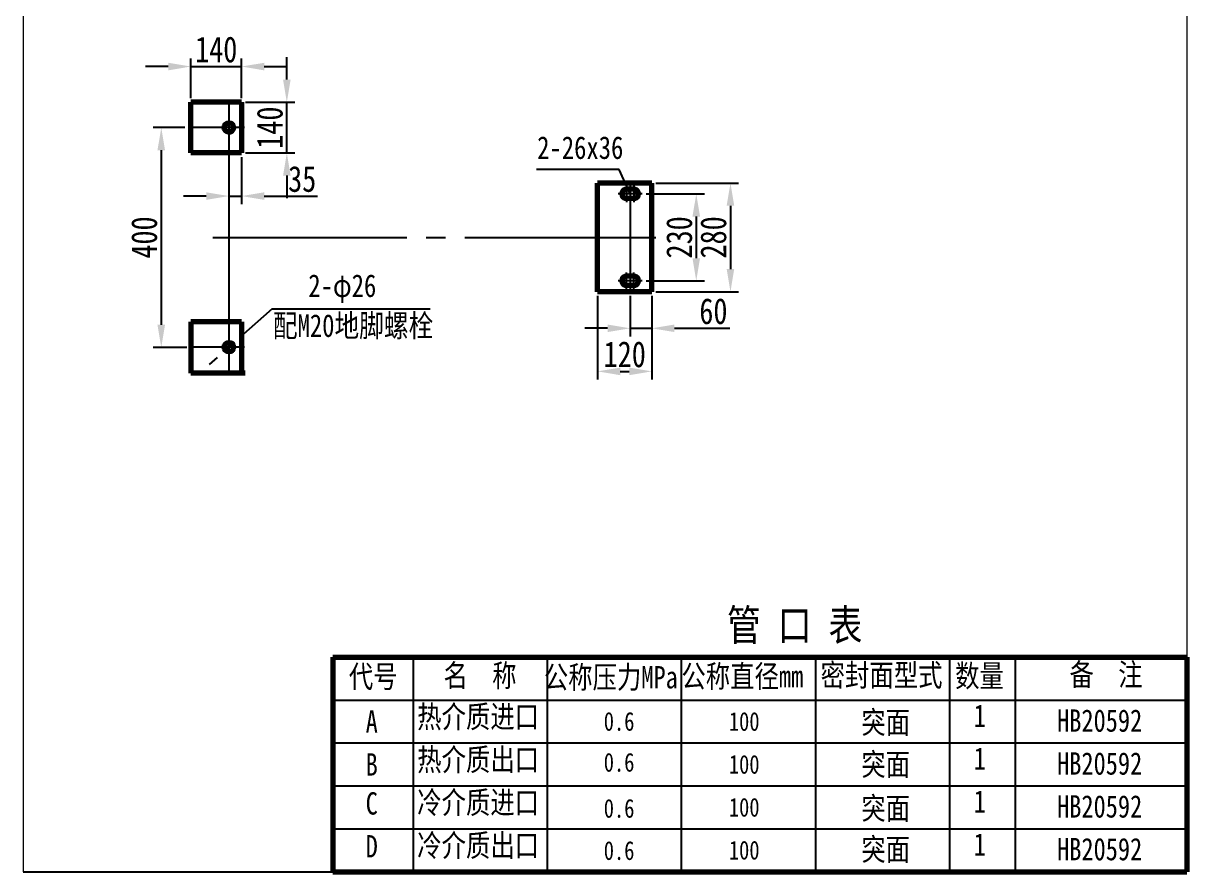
# Model space of a CAD drawing. Header units: millimetres. Extents: x -1351 to 1275, y 768 to 1047.
# Drawn here: x -873.4 to -693.4, y 775.1 to 906.3 of the extents above; entities that cross this region are included whole.
import ezdxf

# ---------------------------------------------------------------- set-up
doc = ezdxf.new("R2010")
doc.units = ezdxf.units.MM
doc.linetypes.add('EB_DASHDOT', pattern=[39, 30, -3, 3, -3])
doc.layers.get('0').update_dxf_attribs({"lineweight": 0})
doc.styles.add('HZTXT', font='TXT.SHX', dxfattribs={"width": 0.8, "bigfont": 'HZTXT.SHX'})
doc.dimstyles.get("Standard").update_dxf_attribs({"dimtxt": 4, "dimasz": 3.5, "dimexe": 1.25, "dimexo": 0.625, "dimtad": 1, "dimdec": 4, "dimdsep": 46, "dimtxsty": 'HZTXT', "dimcen": 0, "dimclrd": 256, "dimclre": 256, "dimclrt": 256, "dimadec": 0, "dimazin": 0, "dimtfac": 1, "dimtdec": 4, "dimtmove": 0, "dimatfit": 3, "dimfxl": 0, "dimtolj": 1, "dimtzin": 0, "dimarcsym": 0})

# ---------------------------------------------------------------- blocks, each defined once
blk = doc.blocks.new('*D39')
at = {"lineweight": -2}
for p, q in [((-832.58, 897.55), (-832.58, 901.05)), ((-838.95, 894.05), (-831.33, 894.05)), ((-832.58, 886.21), (-832.58, 894.05)), ((-838.95, 886.21), (-831.33, 886.21)), ((-832.58, 882.71), (-832.58, 879.21))]:
    blk.add_line(p, q, dxfattribs=at)
for points in [[(-833.16, 897.55), (-831.99, 897.55), (-832.58, 894.05)], [(-833.16, 882.71), (-831.99, 882.71), (-832.58, 886.21)]]:
    blk.add_solid(points)
at = {"layer": 'Defpoints', "color": 0}
for p in [(-839.58, 894.05), (-832.58, 894.05), (-839.58, 886.21)]:
    blk.add_point(p, dxfattribs=at)
at = {"insert": (-835.2, 890.13), "char_height": 4, "attachment_point": 5, "rotation": 90, "style": 'HZTXT'}
blk.add_mtext('\\A1;\\fFangSong_GB2312;140', dxfattribs=at)
blk = doc.blocks.new('*D40')
at = {"lineweight": -2}
for p, q in [((-847.42, 894.68), (-847.42, 900.83)), ((-839.58, 894.68), (-839.58, 900.83)), ((-850.92, 899.58), (-854.42, 899.58)), ((-847.42, 899.58), (-839.58, 899.58)), ((-836.08, 899.58), (-832.58, 899.58))]:
    blk.add_line(p, q, dxfattribs=at)
for points in [[(-850.92, 900.16), (-850.92, 898.99), (-847.42, 899.58)], [(-836.08, 900.16), (-836.08, 898.99), (-839.58, 899.58)]]:
    blk.add_solid(points)
at = {"layer": 'Defpoints', "color": 0}
for p in [(-839.58, 899.58), (-847.42, 894.05), (-839.58, 894.05)]:
    blk.add_point(p, dxfattribs=at)
at = {"insert": (-843.5, 902.2), "char_height": 4, "attachment_point": 5, "style": 'HZTXT'}
blk.add_mtext('\\A1;\\fFangSong_GB2312;140', dxfattribs=at)
blk = doc.blocks.new('*D41')
at = {"lineweight": -2}
for p, q in [((-841.54, 885.59), (-841.54, 878.3)), ((-839.58, 885.59), (-839.58, 878.3)), ((-845.04, 879.55), (-848.54, 879.55)), ((-841.54, 879.55), (-839.58, 879.55)), ((-836.08, 879.55), (-827.83, 879.55))]:
    blk.add_line(p, q, dxfattribs=at)
for points in [[(-845.04, 880.13), (-845.04, 878.96), (-841.54, 879.55)], [(-836.08, 880.13), (-836.08, 878.96), (-839.58, 879.55)]]:
    blk.add_solid(points)
at = {"layer": 'Defpoints', "color": 0}
for p in [(-841.54, 886.21), (-839.58, 886.21), (-839.58, 879.55)]:
    blk.add_point(p, dxfattribs=at)
at = {"insert": (-830.2, 882.17), "char_height": 4, "attachment_point": 5, "style": 'HZTXT'}
blk.add_mtext('\\A1;\\fFangSong_GB2312;35', dxfattribs=at)
blk = doc.blocks.new('*D42')
at = {"lineweight": -2}
for p, q in [((-775.47, 881.56), (-762.69, 881.56)), ((-763.94, 878.06), (-763.94, 868.26)), ((-775.47, 864.76), (-762.69, 864.76))]:
    blk.add_line(p, q, dxfattribs=at)
for points in [[(-764.53, 878.06), (-763.36, 878.06), (-763.94, 881.56)], [(-764.53, 868.26), (-763.36, 868.26), (-763.94, 864.76)]]:
    blk.add_solid(points)
at = {"layer": 'Defpoints', "color": 0}
for p in [(-776.1, 881.56), (-776.1, 864.76), (-763.94, 864.76)]:
    blk.add_point(p, dxfattribs=at)
at = {"insert": (-766.57, 873.16), "char_height": 4, "attachment_point": 5, "rotation": 90, "style": 'HZTXT'}
blk.add_mtext('\\A1;\\fFangSong_GB2312;280', dxfattribs=at)
blk = doc.blocks.new('*D43')
at = {"lineweight": -2}
for p, q in [((-776.99, 879.88), (-767.98, 879.88)), ((-769.23, 876.38), (-769.23, 869.94)), ((-776.99, 866.44), (-767.98, 866.44))]:
    blk.add_line(p, q, dxfattribs=at)
for points in [[(-769.82, 876.38), (-768.65, 876.38), (-769.23, 879.88)], [(-769.82, 869.94), (-768.65, 869.94), (-769.23, 866.44)]]:
    blk.add_solid(points)
at = {"layer": 'Defpoints', "color": 0}
for p in [(-777.61, 879.88), (-777.61, 866.44), (-769.23, 866.44)]:
    blk.add_point(p, dxfattribs=at)
at = {"insert": (-771.86, 873.16), "char_height": 4, "attachment_point": 5, "rotation": 90, "style": 'HZTXT'}
blk.add_mtext('\\A1;\\fFangSong_GB2312;230', dxfattribs=at)
blk = doc.blocks.new('*D44')
at = {"lineweight": -2}
for p, q in [((-779.46, 864.14), (-779.46, 857.85)), ((-776.1, 864.14), (-776.1, 857.85)), ((-782.96, 859.1), (-786.46, 859.1)), ((-779.46, 859.1), (-776.1, 859.1)), ((-772.6, 859.1), (-764.06, 859.1))]:
    blk.add_line(p, q, dxfattribs=at)
for points in [[(-782.96, 859.68), (-782.96, 858.52), (-779.46, 859.1)], [(-772.6, 859.68), (-772.6, 858.52), (-776.1, 859.1)]]:
    blk.add_solid(points)
at = {"layer": 'Defpoints', "color": 0}
for p in [(-779.46, 864.76), (-776.1, 864.76), (-776.1, 859.1)]:
    blk.add_point(p, dxfattribs=at)
at = {"insert": (-766.58, 861.73), "char_height": 4, "attachment_point": 5, "style": 'HZTXT'}
blk.add_mtext('\\A1;\\fFangSong_GB2312;60', dxfattribs=at)
blk = doc.blocks.new('*D45')
at = {"lineweight": -2}
for p, q in [((-784.5, 864.14), (-784.5, 851.19)), ((-776.1, 864.14), (-776.1, 851.19)), ((-781, 852.44), (-779.6, 852.44))]:
    blk.add_line(p, q, dxfattribs=at)
for points in [[(-781, 853.02), (-781, 851.85), (-784.5, 852.44)], [(-779.6, 853.02), (-779.6, 851.85), (-776.1, 852.44)]]:
    blk.add_solid(points)
at = {"layer": 'Defpoints', "color": 0}
for p in [(-784.5, 864.76), (-776.1, 864.76), (-776.1, 852.44)]:
    blk.add_point(p, dxfattribs=at)
at = {"insert": (-780.3, 855.06), "char_height": 4, "attachment_point": 5, "style": 'HZTXT'}
blk.add_mtext('\\A1;\\fFangSong_GB2312;120', dxfattribs=at)
blk = doc.blocks.new('*D46')
at = {"lineweight": -2}
for p, q in [((-848.36, 890.13), (-853.25, 890.13)), ((-852, 886.63), (-852, 859.64)), ((-848.04, 856.14), (-853.25, 856.14))]:
    blk.add_line(p, q, dxfattribs=at)
for points in [[(-852.59, 886.63), (-851.42, 886.63), (-852, 890.13)], [(-852.59, 859.64), (-851.42, 859.64), (-852, 856.14)]]:
    blk.add_solid(points)
at = {"layer": 'Defpoints', "color": 0}
for p in [(-847.73, 890.13), (-852, 856.14), (-847.42, 856.14)]:
    blk.add_point(p, dxfattribs=at)
at = {"insert": (-854.63, 873.14), "char_height": 4, "attachment_point": 5, "rotation": 90, "style": 'HZTXT'}
blk.add_mtext('\\A1;\\fFangSong_GB2312;400', dxfattribs=at)

msp = doc.modelspace()

# ---------------------------------------------------------------- linework, layer by layer
at = {"color": 7}
for p, q in [((-873.35192, 1046.06502), (-873.35192, 775.06502)), ((-693.35192, 1046.06502), (-693.35192, 775.06502))]:
    msp.add_line(p, q, dxfattribs=at)
at = {"linetype": 'Continuous', "lineweight": 70}
for p, q in [((-839.57584, 894.05244), (-847.41584, 894.05244)), ((-847.41584, 886.21244), (-847.41584, 894.05244)), ((-839.57584, 894.05244), (-839.57584, 886.21244)), ((-839.57584, 886.21244), (-847.41584, 886.21244)), ((-784.49812, 864.76444), (-784.49812, 881.56444)), ((-776.09812, 881.56444), (-784.49812, 881.56444)), ((-778.89812, 880.61244), (-780.01812, 880.61244)), ((-776.09812, 864.76444), (-776.09812, 881.56444)), ((-778.89812, 879.15644), (-780.01812, 879.15644)), ((-778.89812, 867.17244), (-780.01812, 867.17244)), ((-776.09812, 864.76444), (-784.49812, 864.76444)), ((-778.89812, 865.71644), (-780.01812, 865.71644)), ((-839.57584, 860.11644), (-847.41584, 860.11644)), ((-847.41584, 860.11644), (-847.41584, 852.16071)), ((-839.57584, 860.11644), (-839.57584, 852.27644)), ((-839.01584, 852.16071), (-847.41584, 852.16071)), ((-825.45872, 808.24262), (-693.35192, 808.24262)), ((-825.45872, 808.24262), (-825.45872, 775.06502)), ((-693.35192, 808.24262), (-693.35192, 775.06502)), ((-825.45872, 775.06502), (-693.35192, 775.06502))]:
    msp.add_line(p, q, dxfattribs=at)
at = {"linetype": 'EB_DASHDOT', "lineweight": 25}
for p, q in [((-841.53584, 894.05244), (-841.53584, 886.21244)), ((-839.12873, 890.13244), (-847.73202, 890.13244)), ((-841.53584, 888.98444), (-841.53584, 857.34444)), ((-780.01812, 881.17244), (-780.01812, 878.59644)), ((-779.45812, 881.56444), (-779.45812, 864.76444)), ((-778.89812, 881.17244), (-778.89812, 878.59644)), ((-777.61012, 879.88444), (-781.30612, 879.88444)), ((-844.03447, 873.16444), (-775.50261, 873.16444)), ((-780.01812, 865.15644), (-780.01812, 867.73244)), ((-778.89812, 865.15644), (-778.89812, 867.73244)), ((-777.61012, 866.44444), (-781.30612, 866.44444)), ((-841.53584, 860.11644), (-841.53584, 852.27644)), ((-839.13968, 856.19644), (-847.73202, 856.19644))]:
    msp.add_line(p, q, dxfattribs=at)
at = {"linetype": 'Continuous', "lineweight": 25}
for p, q in [((-781.16332, 883.65095), (-793.93446, 883.65095)), ((-779.45812, 879.88444), (-781.16332, 883.65095)), ((-834.84233, 862.12539), (-839.7333, 857.79309)), ((-834.84233, 862.12539), (-810.39292, 862.12539)), ((-842.0808, 855.71373), (-840.99089, 856.67915)), ((-843.33839, 854.59979), (-844.59598, 853.48585)), ((-813.01712, 808.24262), (-813.01712, 775.06502)), ((-792.28112, 808.24262), (-792.28112, 775.06502)), ((-771.54512, 808.24262), (-771.54512, 775.06502)), ((-750.80912, 808.24262), (-750.80912, 775.06502)), ((-730.07312, 808.24262), (-730.07312, 775.06502)), ((-719.87775, 808.2708), (-719.87775, 775.0932)), ((-825.45872, 801.6071), (-693.35192, 801.6071)), ((-825.45872, 794.97158), (-693.35192, 794.97158)), ((-825.45872, 788.33606), (-693.35192, 788.33606)), ((-825.45872, 781.70054), (-693.35192, 781.70054)), ((-873.35192, 775.06502), (-693.35192, 775.06502))]:
    msp.add_line(p, q, dxfattribs=at)
at = {"linetype": 'Continuous', "lineweight": 70}
for centre in [(-841.53584, 890.13244), (-841.53584, 856.19644)]:
    msp.add_circle(centre, 0.728, dxfattribs=at)
for centre, start, end in [((-780.01812, 879.88444), 90, 270), ((-778.89812, 879.88444), 270, 90), ((-780.01812, 866.44444), 90, 270), ((-778.89812, 866.44444), 270, 90)]:
    msp.add_arc(centre, 0.728, start, end, dxfattribs=at)
for p in [(-842.0808, 855.71373), (-840.99089, 856.67915)]:
    msp.add_point(p, dxfattribs=at)

# ---------------------------------------------------------------- texts
at = {"linetype": 'Continuous', "lineweight": 25, "attachment_point": 1, "style": 'HZTXT'}
for s, insert, char_height in [('\\fFangSong_GB2312|b0|i0|p34;2-26x36', (-793.8469, 888.79278), 3.5), ('\\fFangSong_GB2312|b0|i0|p34;2-φ26', (-829.2496, 867.44433), 3.5), ('\\fFangSong_GB2312|b0|i0|p34;配M20地脚螺栓', (-834.73667, 861.26958), 3.5), ('\\fFangSong_GB2312|b0|i0|p34; 管 口 表', (-767.09006, 815.61204), 4.8), ('\\fFangSong_GB2312|b0|i0|p34;代号', (-822.98295, 806.98006), 3.456), ('\\fFangSong_GB2312|b0|i0|p34;名  称', (-808.33836, 807.13253), 3.456), ('\\fFangSong_GB2312|b0|i0|p34;公称压力MPa', (-792.81421, 806.87431), 3.456), ('\\fFangSong_GB2312|b0|i0|p34;公称直径mm', (-771.53154, 807.01935), 3.456), ('\\fFangSong_GB2312|b0|i0|p34;密封面型式', (-749.99532, 807.1887), 3.456), ('\\fFangSong_GB2312|b0|i0|p34;数量', (-729.1789, 807.08932), 3.456), ('{\\fFangSong_GB2312|b0|i0|c134|p34; 备  注}', (-713.36569, 807.2848), 3.456), ('\\fFangSong_GB2312|b0|i0|p34;热介质进口', (-812.40283, 800.77124), 3.456), ('\\fFangSong_GB2312|b0|i0|p34;A', (-820.37894, 800.0179), 3.456), ('{\\fFangSong_GB2312|b0|i0|c134|p34;0.6}', (-783.53952, 799.76818), 2.903), ('\\fFangSong_GB2312|b0|i0|p34;100', (-764.18394, 799.75911), 2.903), ('\\fFangSong_GB2312|b0|i0|p34;100', (-764.18394, 799.75911), 2.903), ('\\fFangSong_GB2312|b0|i0|p34;100', (-764.18394, 799.75911), 2.903), ('\\fFangSong_GB2312|b0|i0|p34;突面', (-743.69667, 799.88887), 3.456), ('\\fFangSong_GB2312|b0|i0|p34;1', (-726.3152, 800.92305), 3.456), ('{\\fSimSun|b0|i0|c134|p2; HB20592}', (-715.28576, 800.16682), 3.456), ('\\fFangSong_GB2312|b0|i0|p34;热介质出口', (-812.40283, 794.13572), 3.456), ('\\fFangSong_GB2312|b0|i0|p34;突面', (-743.69667, 793.39189), 3.456), ('\\fFangSong_GB2312|b0|i0|p34;1', (-726.3152, 794.28753), 3.456), ('\\fFangSong_GB2312|b0|i0|p34;B', (-820.37894, 793.38238), 3.456), ('{\\fFangSong_GB2312|b0|i0|c134|p34;0.6}', (-783.53952, 793.43918), 2.903), ('\\fFangSong_GB2312|b0|i0|p34;100', (-764.18394, 793.12359), 2.903), ('{\\fSimSun|b0|i0|c134|p2; HB20592}', (-715.28576, 793.5313), 3.456), ('\\fFangSong_GB2312|b0|i0|p34;C', (-820.37894, 787.35976), 3.456), ('\\fFangSong_GB2312|b0|i0|p34;冷介质进口', (-812.40283, 787.5002), 3.456), ('\\fFangSong_GB2312|b0|i0|p34;突面', (-743.69667, 786.60615), 3.456), ('\\fFangSong_GB2312|b0|i0|p34;1', (-726.3152, 787.65201), 3.456), ('{\\fSimSun|b0|i0|c134|p2; HB20592}', (-715.28576, 786.89578), 3.456), ('{\\fFangSong_GB2312|b0|i0|c134|p34;0.6}', (-783.53952, 786.31905), 2.903), ('\\fFangSong_GB2312|b0|i0|p34;100', (-764.18394, 786.48807), 2.903), ('\\fFangSong_GB2312|b0|i0|p34;冷介质出口', (-812.40283, 780.86468), 3.456), ('\\fFangSong_GB2312|b0|i0|p34;D', (-820.37894, 780.72424), 3.456), ('{\\fFangSong_GB2312|b0|i0|c134|p34;0.6}', (-783.53952, 779.79227), 2.903), ('\\fFangSong_GB2312|b0|i0|p34;100', (-764.18394, 779.85255), 2.903), ('\\fFangSong_GB2312|b0|i0|p34;突面', (-743.69667, 780.25355), 3.456), ('\\fFangSong_GB2312|b0|i0|p34;1', (-726.3152, 781.01649), 3.456), ('{\\fSimSun|b0|i0|c134|p2; HB20592}', (-715.28576, 780.28844), 3.456)]:
    msp.add_mtext(s, dxfattribs=dict(at, insert=insert, char_height=char_height))

# ---------------------------------------------------------------- dimensions: what is measured, and where the dimension line sits
for base, p1, p2, text, picture, middle in [((-839.57584, 899.57649), (-847.41584, 894.05244), (-839.57584, 894.05244), '\\fFangSong_GB2312;140', '*D40', (-843.49584, 902.20149)), ((-839.57584, 879.54726), (-841.53584, 886.21244), (-839.57584, 886.21244), '\\fFangSong_GB2312;35', '*D41', (-830.20382, 882.17226)), ((-776.09812, 859.10096), (-779.45812, 864.76444), (-776.09812, 864.76444), '\\fFangSong_GB2312;60', '*D44', (-766.57907, 861.72596)), ((-776.09812, 852.43666), (-784.49812, 864.76444), (-776.09812, 864.76444), '\\fFangSong_GB2312;120', '*D45', (-780.29812, 855.06166))]:
    dim = msp.add_linear_dim(base=base, p1=p1, p2=p2, text=text, dimstyle='Standard')
    dim.commit()
    dim.dimension.update_dxf_attribs({"geometry": picture, "text_midpoint": middle})
for base, p1, p2, text, picture, middle in [((-832.57584, 894.05244), (-839.57584, 886.21244), (-839.57584, 894.05244), '\\fFangSong_GB2312;140', '*D39', (-835.20084, 890.13244)), ((-852.00397, 856.13858), (-847.73202, 890.13244), (-847.41584, 856.13858), '\\fFangSong_GB2312;400', '*D46', (-854.62897, 873.13551)), ((-763.94233, 864.76444), (-776.09812, 881.56444), (-776.09812, 864.76444), '\\fFangSong_GB2312;280', '*D42', (-766.56733, 873.16444)), ((-769.23172, 866.44444), (-777.61012, 879.88444), (-777.61012, 866.44444), '\\fFangSong_GB2312;230', '*D43', (-771.85672, 873.16444))]:
    dim = msp.add_linear_dim(base=base, p1=p1, p2=p2, angle=90, text=text, dimstyle='Standard')
    dim.commit()
    dim.dimension.update_dxf_attribs({"geometry": picture, "text_midpoint": middle})

doc.saveas('drawing.dxf')
